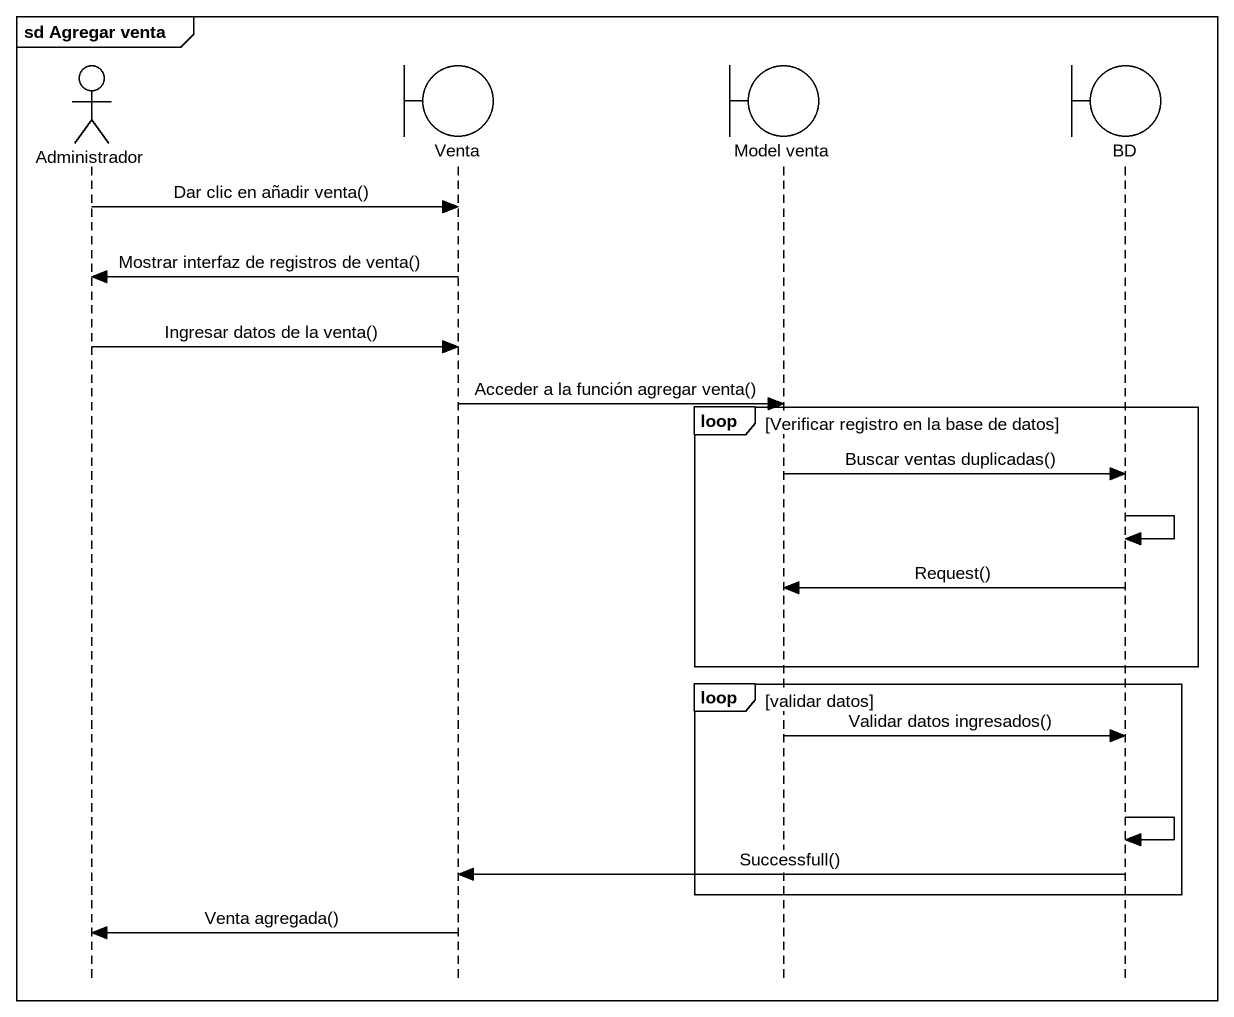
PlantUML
@startuml
mainframe sd Agregar venta
hide footbox
actor Administrador
boundary Venta
boundary "Model venta" as Model_venta
boundary BD

Administrador -> Venta : Dar clic en añadir venta()
Venta -> Administrador : Mostrar interfaz de registros de venta()
Administrador -> Venta : Ingresar datos de la venta()
Venta -> Model_venta : Acceder a la función agregar venta()
loop Verificar registro en la base de datos
  Model_venta -> BD : Buscar ventas duplicadas()
  BD -> BD
  BD -> Model_venta : Request()
end
loop validar datos
  Model_venta -> BD : Validar datos ingresados()
  BD -> BD
  BD -> Venta : Successfull()
end
Venta -> Administrador : Venta agregada()
@enduml
